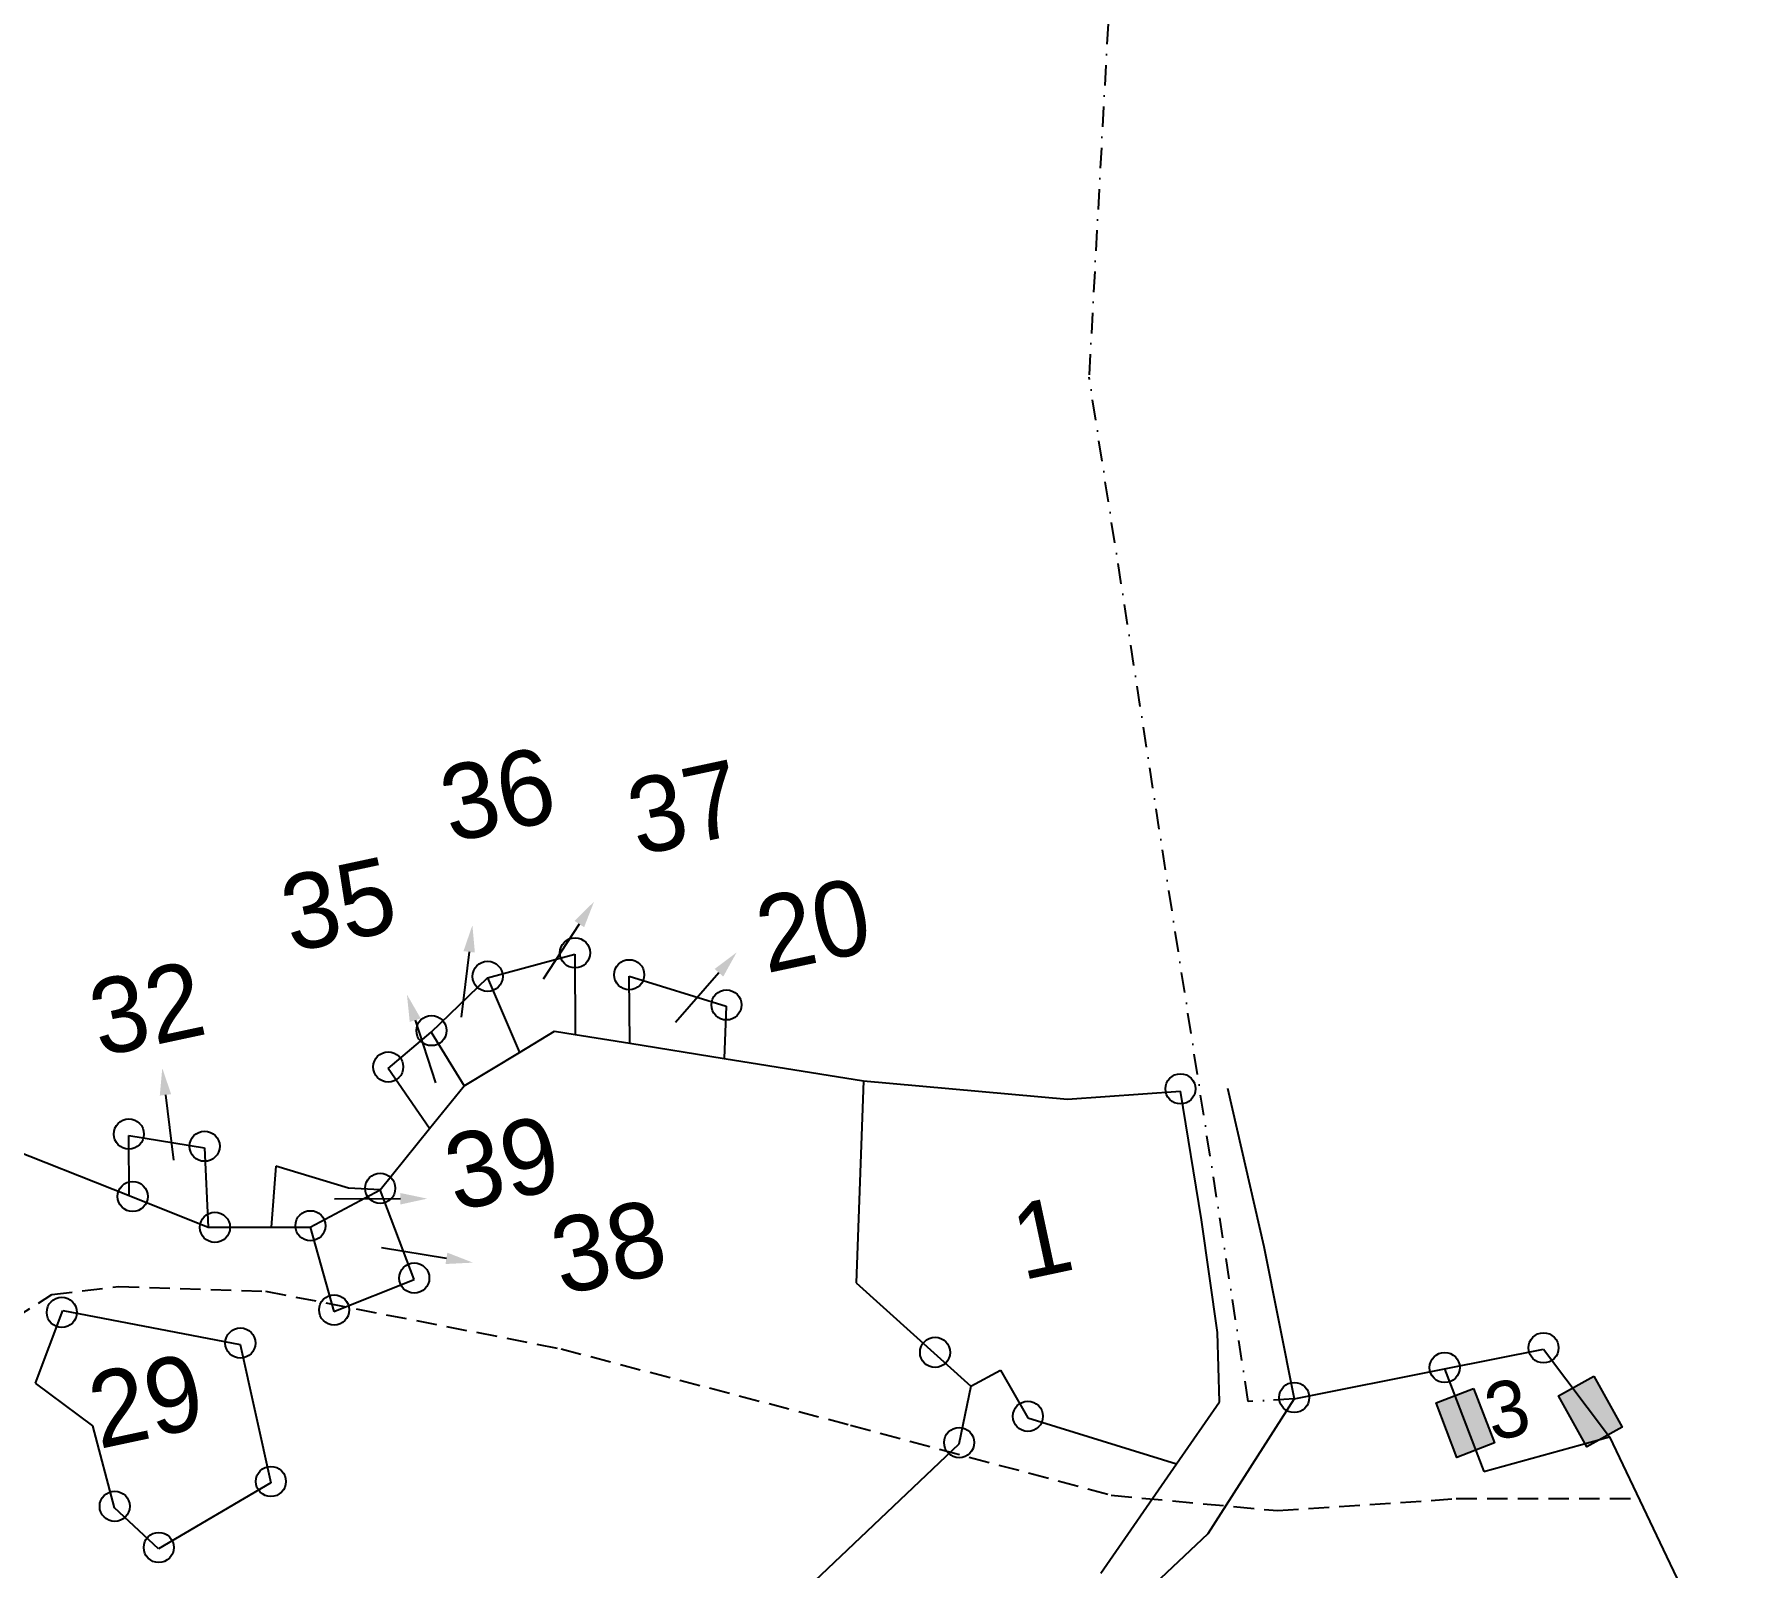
# Model space of a CAD drawing. Header units: metres. Extents: x 291285 to 296393, y 1982985 to 1990470.
# Drawn here: x 294447.9 to 294865.5, y 1989147.3 to 1989521.7 of the extents above; entities that cross this region are included whole.
import ezdxf

# ---------------------------------------------------------------- set-up
doc = ezdxf.new("R2010")
doc.units = ezdxf.units.M
doc.linetypes.add('DASHDOT', pattern=[1, 0.5, -0.25, 0, -0.25])
doc.linetypes.add('DASHED', pattern=[0.75, 0.5, -0.25])
for name, color, linetype in [('LINE_FOOTPATH', 1, 'DASHED'), ('POLY_PARCEL', 6, 'Continuous'), ('POLY_WATER', 4, 'Continuous'), ('SYM_STONE', 1, 'Continuous'), ('TEXT_PARCEL', 7, 'Continuous'), ('V_BOUND_LINE', 7, 'Continuous'), ('V_BOUND_STREAM_LINE', 7, 'DASHDOT')]:
    doc.layers.add(name, color=color, linetype=linetype)
doc.styles.add('TEXT_MAP', font='')
doc.styles.get('TEXT_MAP').set_extended_font_data('Kruti Dev 050')

msp = doc.modelspace()

# ---------------------------------------------------------------- hatches: boundary and pattern name
for points in [[(294826.98, 1989176.87), (294835.57, 1989181.67), (294828.63, 1989194.1), (294820.04, 1989189.3)], [(294795.23, 1989174.27), (294804.42, 1989177.8), (294799.31, 1989191.08), (294790.12, 1989187.55)]]:
    msp.add_hatch(color=256).paths.add_polyline_path(points)

# ---------------------------------------------------------------- linework, layer by layer
for p, q in [((294580.98, 1989304.45), (294572.13, 1989291.01)), ((294554.09, 1989297.67), (294552.14, 1989281.7)), ((294615.07, 1989292.56), (294604.5, 1989280.43)), ((294540.92, 1989281), (294545.86, 1989265.69)), ((294479.95, 1989262.75), (294481.87, 1989246.78)), ((294537.3, 1989237.4), (294521.22, 1989237.33)), ((294548.54, 1989222.85), (294532.66, 1989225.4))]:
    msp.add_line(p, q)
for points in [[(294828.63, 1989194.1), (294835.57, 1989181.67), (294826.98, 1989176.87), (294820.04, 1989189.3)], [(294799.31, 1989191.08), (294804.42, 1989177.8), (294795.23, 1989174.27), (294790.12, 1989187.55)]]:
    msp.add_lwpolyline(points, close=True)
for points in [[(294582.15, 1989303.68), (294584.58, 1989309.92), (294579.8, 1989305.22)], [(294555.48, 1989297.5), (294554.88, 1989304.17), (294552.7, 1989297.84)], [(294616.12, 1989291.64), (294619.37, 1989297.51), (294614.01, 1989293.49)], [(294542.25, 1989281.43), (294538.9, 1989287.24), (294539.58, 1989280.57)], [(294481.34, 1989262.92), (294479.17, 1989269.26), (294478.56, 1989262.58)], [(294537.31, 1989236), (294543.86, 1989237.43), (294537.3, 1989238.8)], [(294548.32, 1989221.47), (294555.01, 1989221.81), (294548.76, 1989224.24)]]:
    msp.add_solid(points)
at = {"layer": 'LINE_FOOTPATH', "ltscale": 10}
for p, q in [((294429.96, 1989199.83), (294452.19, 1989214.02)), ((294452.19, 1989214.02), (294468.52, 1989215.99)), ((294468.52, 1989215.99), (294504.39, 1989214.85)), ((294504.39, 1989214.85), (294576.53, 1989200.78)), ((294576.53, 1989200.78), (294647.2, 1989182.14)), ((294647.2, 1989182.14), (294710.85, 1989165.04)), ((294710.85, 1989165.04), (294751.54, 1989161.27)), ((294751.54, 1989161.27), (294795.07, 1989164.2)), ((294795.07, 1989164.2), (294839.66, 1989164.27))]:
    msp.add_line(p, q, dxfattribs=at)
at = {"layer": 'POLY_PARCEL'}
for p, q in [((294558.56, 1989291.33), (294579.9, 1989297.07)), ((294579.9, 1989297.07), (294579.98, 1989277.53)), ((294593.28, 1989275.38), (294593.11, 1989291.73)), ((294593.11, 1989291.73), (294616.86, 1989284.37)), ((294544.85, 1989278.1), (294558.56, 1989291.33)), ((294558.56, 1989291.33), (294566.38, 1989273.13)), ((294616.86, 1989284.37), (294616.38, 1989271.65)), ((294534.29, 1989269.23), (294544.85, 1989278.1)), ((294544.85, 1989278.1), (294552.89, 1989264.94)), ((294544.43, 1989254.51), (294534.29, 1989269.23)), ((294650.32, 1989266.17), (294648.53, 1989216.88)), ((294471.05, 1989238.16), (294470.97, 1989252.84)), ((294470.97, 1989252.84), (294489.46, 1989249.87)), ((294489.46, 1989249.87), (294490.34, 1989230.5)), ((294515.3, 1989230.46), (294532.33, 1989239.6)), ((294540.64, 1989217.69), (294532.33, 1989239.6)), ((294505.73, 1989230.47), (294515.3, 1989230.46)), ((294515.3, 1989230.46), (294521.09, 1989209.91)), ((294521.09, 1989209.91), (294540.64, 1989217.69)), ((294648.53, 1989216.88), (294676.59, 1989191.63)), ((294448.24, 1989192.4), (294454.92, 1989210.16)), ((294454.92, 1989210.16), (294498.2, 1989201.83)), ((294498.2, 1989201.83), (294505.64, 1989168.04)), ((294792.2, 1989195.85), (294801.83, 1989170.82)), ((294462.21, 1989181.99), (294448.24, 1989192.4)), ((294676.59, 1989191.63), (294673.67, 1989177.53)), ((294676.59, 1989191.63), (294683.82, 1989195.54)), ((294683.82, 1989195.54), (294690.45, 1989183.95)), ((294690.45, 1989183.95), (294726.74, 1989172.68)), ((294467.53, 1989161.98), (294462.21, 1989181.99)), ((294801.83, 1989170.82), (294832.49, 1989179.3)), ((294673.67, 1989177.53), (294629.87, 1989136.01)), ((294505.64, 1989168.04), (294478.28, 1989151.93)), ((294478.28, 1989151.93), (294467.53, 1989161.98))]:
    msp.add_line(p, q, dxfattribs=at)
at = {"layer": 'POLY_WATER'}
for p, q in [((294566.38, 1989273.13), (294574.96, 1989278.34)), ((294574.96, 1989278.34), (294579.98, 1989277.53)), ((294579.98, 1989277.53), (294593.28, 1989275.38)), ((294593.28, 1989275.38), (294616.38, 1989271.65)), ((294552.89, 1989264.94), (294566.38, 1989273.13)), ((294616.38, 1989271.65), (294650.32, 1989266.17)), ((294409.32, 1989262.7), (294471.05, 1989238.16)), ((294544.43, 1989254.51), (294552.89, 1989264.94)), ((294650.32, 1989266.17), (294700.17, 1989261.75)), ((294700.17, 1989261.75), (294727.74, 1989263.64)), ((294732.84, 1989232.22), (294727.74, 1989263.64)), ((294739.18, 1989264.42), (294748.05, 1989225.73)), ((294532.33, 1989239.6), (294544.43, 1989254.51)), ((294506.88, 1989245.36), (294505.73, 1989230.47)), ((294524.6, 1989239.95), (294506.88, 1989245.36)), ((294471.05, 1989238.16), (294490.34, 1989230.5)), ((294532.33, 1989239.6), (294524.6, 1989239.95)), ((294490.34, 1989230.5), (294505.73, 1989230.47)), ((294736.79, 1989204.76), (294732.84, 1989232.22)), ((294748.05, 1989225.73), (294755.46, 1989188.54)), ((294737.3, 1989187.83), (294736.79, 1989204.76)), ((294726.74, 1989172.68), (294737.3, 1989187.83)), ((294755.46, 1989188.54), (294734.4, 1989155.58)), ((294708.26, 1989146.05), (294726.74, 1989172.68)), ((294734.4, 1989155.58), (294709.29, 1989132.01))]:
    msp.add_line(p, q, dxfattribs=at)
at = {"layer": 'SYM_STONE'}
for centre in [(294579.94, 1989297.42), (294558.6, 1989291.68), (294593.15, 1989292.08), (294616.9, 1989284.72), (294544.89, 1989278.45), (294534.33, 1989269.58), (294727.74, 1989264.22), (294471.01, 1989253.19), (294489.5, 1989250.22), (294471.94, 1989237.96), (294532.37, 1989239.95), (294492.02, 1989230.42), (294515.34, 1989230.81), (294540.68, 1989218.04), (294454.64, 1989209.66), (294521.13, 1989210.26), (294498.24, 1989202.18), (294816.37, 1989201), (294667.83, 1989199.9), (294792.24, 1989196.2), (294755.5, 1989188.89), (294690.49, 1989184.3), (294673.71, 1989177.88), (294505.68, 1989168.39), (294467.57, 1989162.33), (294478.32, 1989152.28)]:
    msp.add_circle(centre, 3.68, dxfattribs=at)
at = {"layer": 'V_BOUND_LINE'}
for p, q in [((294792.2, 1989195.85), (294816.33, 1989200.65)), ((294816.33, 1989200.65), (294832.49, 1989179.3)), ((294755.46, 1989188.54), (294792.2, 1989195.85)), ((294832.49, 1989179.3), (294865.5, 1989110.11))]:
    msp.add_line(p, q, dxfattribs=at)
at = {"layer": 'V_BOUND_STREAM_LINE', "ltscale": 10}
for p, q in [((294722.01, 1989746.09), (294705.42, 1989437.93)), ((294744.29, 1989187.91), (294705.42, 1989437.93)), ((294755.46, 1989188.54), (294744.29, 1989187.91))]:
    msp.add_line(p, q, dxfattribs=at)

# ---------------------------------------------------------------- texts
at = {"layer": 'TEXT_PARCEL', "style": 'TEXT_MAP'}
for s, height, p in [('36', 18.402, (294549.55, 1989324.28)), ('37', 18.402, (294595.25, 1989321.12)), ('35', 18.402, (294510.7, 1989297.48)), ('20', 18.402, (294626.63, 1989292.4)), ('32', 18.402, (294463.92, 1989272.04)), ('39', 18.402, (294550.64, 1989234.34)), ('38', 18.402, (294576.6, 1989213.86)), ('1', 18.4, (294689.11, 1989217.46)), ('29', 18.402, (294463.73, 1989176.28)), ('3', 13.86, (294803.89, 1989178.2))]:
    msp.add_text(s, height=height, rotation=12.0789, dxfattribs=at).set_placement(p)

doc.saveas('drawing.dxf')
